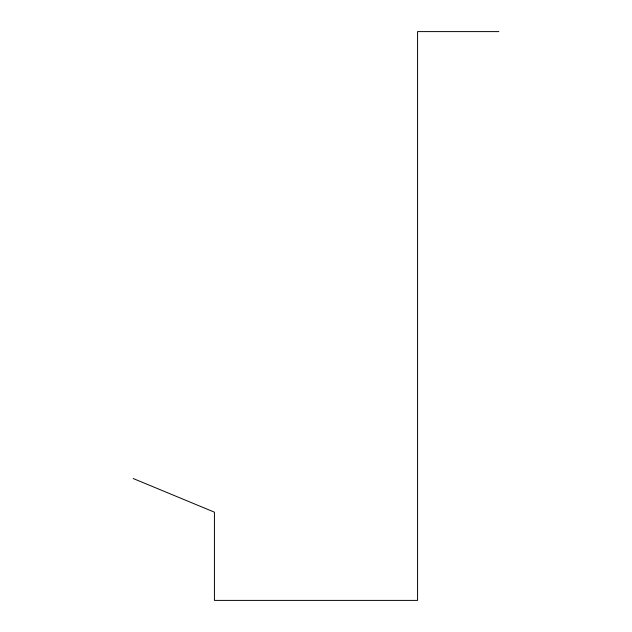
<?xml version="1.0" encoding="UTF-8"?>
<svg xmlns="http://www.w3.org/2000/svg" width="632" height="632" viewBox="0 0 632 632"><rect width="100%" height="100%" fill="white"/><g stroke="black" fill="none" stroke-linecap="round" stroke-linejoin="round"><path stroke-width="0.95" d="M498.83 31.6L417.57 31.6L417.57 600.4L214.43 600.4L214.43 512.173L133.17 478.511"/></g></svg>
